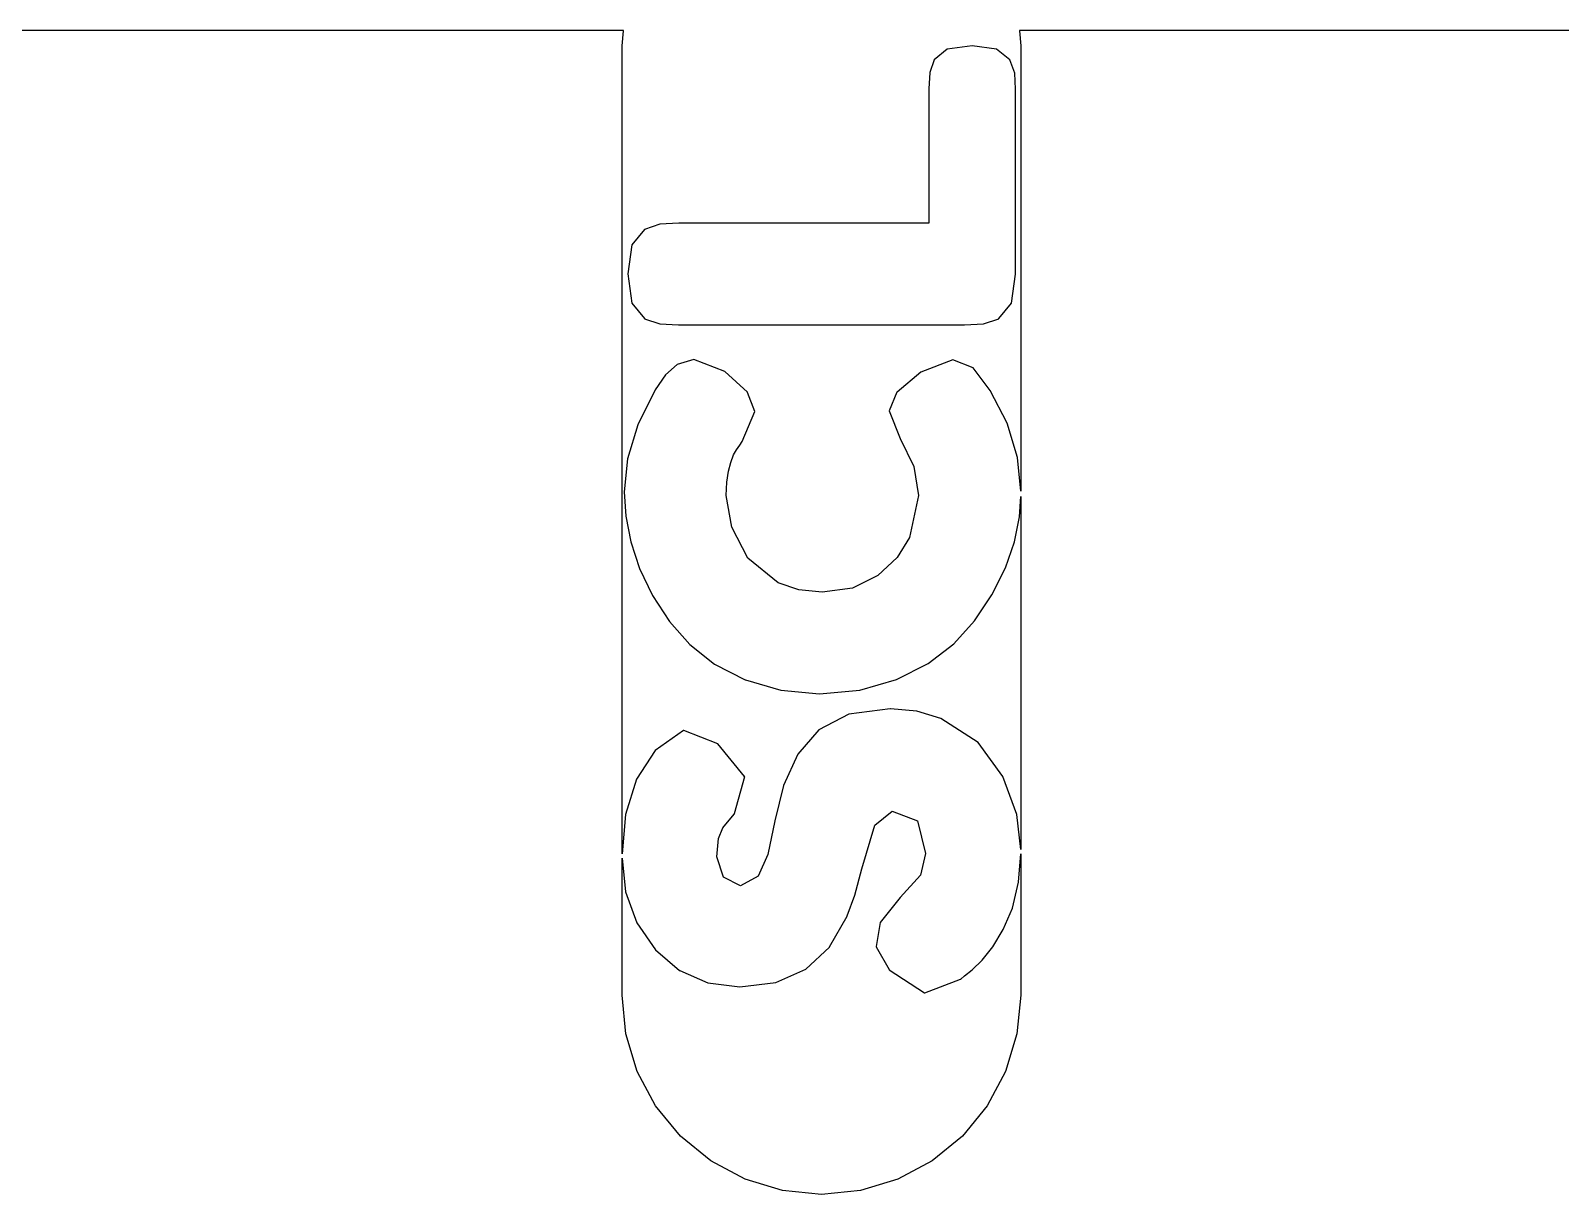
# Model space of a CAD drawing. Header units: metres. Extents: x 89 to 153, y -105 to 4.
# Drawn here: x 125.43 to 131.37, y -94.61 to -90.1 of the extents above; entities that cross this region are included whole.
import ezdxf

# ---------------------------------------------------------------- set-up
doc = ezdxf.new("R2010")
doc.units = ezdxf.units.M

msp = doc.modelspace()

# ---------------------------------------------------------------- linework, layer by layer
for points in [[(134.5247, -90.0995), (129.268, -90.0995), (129.268, -90.0995), (129.268, -90.0995), (129.268, -90.0995), (129.268, -90.0995), (129.268, -90.0995), (129.268, -90.0995), (129.268, -90.0995), (129.268, -90.0995), (129.2679, -90.0995), (129.2679, -90.0995), (129.2679, -90.0995), (129.2679, -90.0995), (129.2679, -90.0995), (129.2679, -90.0995), (129.2679, -90.0995), (129.2679, -90.0995), (129.2679, -90.0995), (129.2679, -90.0995), (129.2679, -90.0995), (129.2679, -90.0996), (129.2678, -90.0996), (129.2678, -90.0996), (129.2678, -90.0996), (129.2678, -90.0996), (129.2678, -90.0996), (129.2678, -90.0996), (129.2678, -90.0996), (129.2678, -90.0996), (129.2678, -90.0996), (129.2678, -90.0996), (129.2678, -90.0996), (129.2678, -90.0996), (129.2678, -90.0996), (129.2678, -90.0996), (129.2677, -90.0996), (129.2677, -90.0996), (129.2677, -90.0996), (129.2677, -90.0996), (129.2677, -90.0996), (129.2677, -90.0996), (129.2677, -90.0996), (129.2677, -90.0996), (129.2677, -90.0996), (129.2677, -90.0996), (129.2677, -90.0997), (129.2677, -90.0997), (129.2677, -90.0997), (129.2677, -90.0997), (129.2677, -90.0997), (129.2677, -90.0997), (129.2676, -90.0997), (129.2676, -90.0997), (129.2676, -90.0997), (129.2676, -90.0997), (129.2676, -90.0997), (129.2676, -90.0997), (129.2676, -90.0997), (129.2676, -90.0997), (129.2676, -90.0997), (129.2676, -90.0997), (129.2676, -90.0997), (129.2676, -90.0998), (129.2676, -90.0998), (129.2676, -90.0998), (129.2676, -90.0998), (129.2676, -90.0998), (129.2676, -90.0998), (129.2676, -90.0998), (129.2676, -90.0998), (129.2676, -90.0998), (129.2676, -90.0998), (129.2676, -90.0998), (129.2676, -90.0998), (129.2675, -90.0998), (129.2675, -90.0999), (129.2675, -90.0999), (129.2675, -90.0999), (129.2675, -90.0999), (129.2675, -90.0999), (129.2675, -90.0999), (129.2675, -90.0999), (129.2675, -90.0999), (129.2675, -90.0999), (129.2675, -90.0999), (129.2675, -90.0999), (129.2675, -90.0999), (129.2675, -90.1), (129.2675, -90.1), (129.2675, -90.1), (129.2675, -90.1), (129.2675, -90.1), (129.2675, -90.1), (129.2675, -90.1), (129.2675, -90.1), (129.2675, -90.1), (129.2675, -90.1), (129.2675, -90.1), (129.2675, -90.1), (129.2675, -90.1), (129.2675, -90.1), (129.2675, -90.1001), (129.2675, -90.1001), (129.2675, -90.1001), (129.2733, -90.1586), (129.2733, -91.8863), (129.2608, -91.756), (129.2607, -91.756), (129.2607, -91.756), (129.2607, -91.756), (129.2607, -91.756), (129.2607, -91.756), (129.2607, -91.756), (129.2607, -91.756), (129.2607, -91.756), (129.2607, -91.756), (129.2607, -91.756), (129.2607, -91.7559), (129.2607, -91.7559), (129.2607, -91.7559), (129.2207, -91.6229), (129.2207, -91.6229), (129.2207, -91.6229), (129.2207, -91.6229), (129.2207, -91.6229), (129.2207, -91.6229), (129.2207, -91.6228), (129.2207, -91.6228), (129.2207, -91.6228), (129.2206, -91.6228), (129.2206, -91.6228), (129.2206, -91.6228), (129.2206, -91.6228), (129.2206, -91.6228), (129.1539, -91.4955), (129.1539, -91.4955), (129.1539, -91.4955), (129.1539, -91.4955), (129.1539, -91.4955), (129.1539, -91.4955), (129.1539, -91.4954), (129.1539, -91.4954), (129.1539, -91.4954), (129.1538, -91.4954), (129.1538, -91.4954), (129.1538, -91.4954), (129.1538, -91.4954), (129.1538, -91.4954), (129.0884, -91.4074), (129.0884, -91.4074), (129.0884, -91.4074), (129.0884, -91.4074), (129.0884, -91.4074), (129.0884, -91.4074), (129.0884, -91.4074), (129.0884, -91.4074), (129.0883, -91.4074), (129.0883, -91.4074), (129.0883, -91.4074), (129.0883, -91.4074), (129.0883, -91.4074), (129.0883, -91.4074), (129.0883, -91.4073), (129.0883, -91.4073), (129.0883, -91.4073), (129.0883, -91.4073), (129.0883, -91.4073), (129.0883, -91.4073), (129.0883, -91.4073), (129.0883, -91.4073), (129.0883, -91.4073), (129.0883, -91.4073), (129.0882, -91.4073), (129.0882, -91.4073), (129.0882, -91.4073), (129.0882, -91.4073), (129.0882, -91.4073), (129.0882, -91.4073), (129.0882, -91.4073), (129.0882, -91.4073), (129.0882, -91.4073), (129.0882, -91.4073), (129.0882, -91.4073), (129.0882, -91.4073), (129.0882, -91.4073), (129.0882, -91.4073), (129.0098, -91.3772), (129.0098, -91.3772), (129.0098, -91.3772), (129.0098, -91.3772), (129.0098, -91.3772), (129.0098, -91.3772), (129.0098, -91.3772), (129.0098, -91.3772), (129.0098, -91.3772), (129.0098, -91.3772), (129.0098, -91.3772), (129.0097, -91.3772), (129.0097, -91.3772), (129.0097, -91.3772), (129.0097, -91.3772), (129.0097, -91.3772), (129.0097, -91.3772), (129.0097, -91.3772), (129.0097, -91.3772), (129.0097, -91.3772), (129.0097, -91.3772), (129.0097, -91.3772), (129.0097, -91.3772), (129.0096, -91.3772), (129.0096, -91.3772), (129.0096, -91.3772), (129.0096, -91.3772), (129.0096, -91.3772), (129.0096, -91.3772), (129.0096, -91.3772), (129.0096, -91.3772), (129.0096, -91.3772), (129.0096, -91.3772), (129.0096, -91.3772), (129.0096, -91.3772), (129.0095, -91.3772), (129.0095, -91.3772), (129.0095, -91.3772), (129.0095, -91.3772), (129.0095, -91.3772), (129.0095, -91.3772), (129.0095, -91.3772), (129.0095, -91.3772), (129.0095, -91.3772), (128.885, -91.4244), (128.885, -91.4244), (128.885, -91.4244), (128.885, -91.4244), (128.885, -91.4244), (128.885, -91.4244), (128.885, -91.4244), (128.885, -91.4244), (128.885, -91.4245), (128.8849, -91.4245), (128.8849, -91.4245), (128.8849, -91.4245), (128.8849, -91.4245), (128.8849, -91.4245), (128.8849, -91.4245), (128.8849, -91.4245), (128.8849, -91.4245), (128.8849, -91.4245), (128.8849, -91.4245), (128.8849, -91.4245), (128.7931, -91.5018), (128.7931, -91.5018), (128.7931, -91.5018), (128.7931, -91.5018), (128.7931, -91.5018), (128.7931, -91.5018), (128.7931, -91.5018), (128.7931, -91.5018), (128.7931, -91.5018), (128.7931, -91.5018), (128.7931, -91.5018), (128.7931, -91.5018), (128.7931, -91.5018), (128.7931, -91.5018), (128.7931, -91.5018), (128.7931, -91.5018), (128.7931, -91.5018), (128.793, -91.5019), (128.793, -91.5019), (128.793, -91.5019), (128.793, -91.5019), (128.793, -91.5019), (128.793, -91.5019), (128.793, -91.5019), (128.793, -91.5019), (128.793, -91.5019), (128.793, -91.5019), (128.793, -91.5019), (128.793, -91.5019), (128.793, -91.5019), (128.793, -91.5019), (128.793, -91.502), (128.7624, -91.5749), (128.7624, -91.5749), (128.7624, -91.5749), (128.7624, -91.5749), (128.7624, -91.5749), (128.7624, -91.5749), (128.7624, -91.575), (128.7624, -91.575), (128.7624, -91.575), (128.7624, -91.575), (128.7624, -91.575), (128.7624, -91.575), (128.7624, -91.575), (128.7624, -91.575), (128.7624, -91.575), (128.7624, -91.575), (128.7624, -91.575), (128.7624, -91.575), (128.7624, -91.5751), (128.7624, -91.5751), (128.7624, -91.5751), (128.7624, -91.5751), (128.7624, -91.5751), (128.7624, -91.5751), (128.7624, -91.5751), (128.7624, -91.5751), (128.7624, -91.5751), (128.7624, -91.5751), (128.7624, -91.5751), (128.7624, -91.5751), (128.7624, -91.5752), (128.7624, -91.5752), (128.7624, -91.5752), (128.7624, -91.5752), (128.7624, -91.5752), (128.7624, -91.5752), (128.7624, -91.5752), (128.7624, -91.5752), (128.7624, -91.5752), (128.7624, -91.5752), (128.7624, -91.5752), (128.7624, -91.5752), (128.7624, -91.5752), (128.7624, -91.5752), (128.7624, -91.5753), (128.7624, -91.5753), (128.7624, -91.5753), (128.7624, -91.5753), (128.7624, -91.5753), (128.7624, -91.5753), (128.8053, -91.6826), (128.8053, -91.6826), (128.8053, -91.6826), (128.8053, -91.6826), (128.8053, -91.6826), (128.8053, -91.6826), (128.8053, -91.6826), (128.8053, -91.6826), (128.8584, -91.7904), (128.8761, -91.9034), (128.8418, -92.0663), (128.7939, -92.1437), (128.7186, -92.2131), (128.6203, -92.2621), (128.5032, -92.2785), (128.4121, -92.2694), (128.3318, -92.242), (128.215, -92.1467), (128.1518, -92.0256), (128.1303, -91.9034), (128.1325, -91.852), (128.14, -91.8091), (128.1485, -91.7748), (128.1593, -91.7459), (128.171, -91.7256), (128.1828, -91.7074), (128.1925, -91.6934), (128.1925, -91.6934), (128.1925, -91.6934), (128.1925, -91.6934), (128.1925, -91.6934), (128.1925, -91.6934), (128.1925, -91.6934), (128.1925, -91.6934), (128.1925, -91.6934), (128.1925, -91.6934), (128.1925, -91.6934), (128.1925, -91.6933), (128.1925, -91.6933), (128.1925, -91.6933), (128.2419, -91.5774), (128.2419, -91.5774), (128.2419, -91.5774), (128.2419, -91.5774), (128.2419, -91.5774), (128.2419, -91.5774), (128.2419, -91.5774), (128.2419, -91.5774), (128.2419, -91.5774), (128.2419, -91.5774), (128.2419, -91.5774), (128.2419, -91.5774), (128.2419, -91.5774), (128.2419, -91.5774), (128.2419, -91.5773), (128.2419, -91.5773), (128.2419, -91.5773), (128.2419, -91.5773), (128.2419, -91.5773), (128.2419, -91.5773), (128.2419, -91.5773), (128.2419, -91.5773), (128.2419, -91.5773), (128.2419, -91.5773), (128.2419, -91.5773), (128.2419, -91.5773), (128.2419, -91.5772), (128.2419, -91.5772), (128.2419, -91.5772), (128.2419, -91.5772), (128.2419, -91.5772), (128.2419, -91.5772), (128.2419, -91.5772), (128.2419, -91.5772), (128.2419, -91.5772), (128.2419, -91.5772), (128.2419, -91.5772), (128.2419, -91.5772), (128.2419, -91.5772), (128.2419, -91.5771), (128.2419, -91.5771), (128.2419, -91.5771), (128.2419, -91.5771), (128.2419, -91.5771), (128.2419, -91.5771), (128.2419, -91.5771), (128.2419, -91.5771), (128.2419, -91.5771), (128.2419, -91.5771), (128.2419, -91.5771), (128.2129, -91.503), (128.2129, -91.503), (128.2129, -91.503), (128.2129, -91.503), (128.2129, -91.503), (128.2129, -91.503), (128.2129, -91.503), (128.2129, -91.503), (128.2129, -91.503), (128.2129, -91.503), (128.2129, -91.503), (128.2129, -91.503), (128.2129, -91.503), (128.2129, -91.503), (128.2129, -91.5029), (128.2129, -91.5029), (128.2129, -91.5029), (128.2129, -91.5029), (128.2128, -91.5029), (128.2128, -91.5029), (128.2128, -91.5029), (128.2128, -91.5029), (128.2128, -91.5029), (128.2128, -91.5029), (128.2128, -91.5029), (128.2128, -91.5029), (128.2128, -91.5029), (128.2128, -91.5029), (128.2128, -91.5029), (128.2128, -91.5029), (128.2128, -91.5029), (128.2128, -91.5029), (128.1259, -91.4224), (128.1259, -91.4224), (128.1259, -91.4224), (128.1259, -91.4224), (128.1259, -91.4224), (128.1258, -91.4224), (128.1258, -91.4224), (128.1258, -91.4224), (128.1258, -91.4223), (128.1258, -91.4223), (128.1258, -91.4223), (128.1258, -91.4223), (128.1258, -91.4223), (128.1258, -91.4223), (128.1258, -91.4223), (128.1258, -91.4223), (128.1258, -91.4223), (128.1258, -91.4223), (128.1258, -91.4223), (128.1258, -91.4223), (128.1258, -91.4223), (128.1257, -91.4223), (128.1257, -91.4223), (128.1257, -91.4223), (128.1257, -91.4223), (128.1257, -91.4223), (128.0055, -91.3751), (128.0055, -91.3751), (128.0055, -91.3751), (128.0055, -91.3751), (128.0055, -91.3751), (128.0055, -91.3751), (128.0055, -91.3751), (128.0055, -91.3751), (128.0055, -91.3751), (128.0055, -91.375), (128.0055, -91.375), (128.0055, -91.375), (128.0055, -91.375), (128.0055, -91.375), (128.0054, -91.375), (128.0054, -91.375), (128.0054, -91.375), (128.0054, -91.375), (128.0054, -91.375), (128.0054, -91.375), (128.0054, -91.375), (128.0054, -91.375), (128.0054, -91.375), (128.0054, -91.375), (128.0054, -91.375), (128.0054, -91.375), (128.0053, -91.375), (128.0053, -91.375), (128.0053, -91.375), (128.0053, -91.375), (128.0053, -91.375), (128.0053, -91.375), (128.0053, -91.375), (128.0053, -91.375), (128.0053, -91.375), (128.0053, -91.375), (128.0053, -91.375), (128.0053, -91.375), (128.0052, -91.375), (128.0052, -91.3751), (128.0052, -91.3751), (128.0052, -91.3751), (128.0052, -91.3751), (128.0052, -91.3751), (127.9408, -91.3954), (127.9408, -91.3955), (127.9408, -91.3955), (127.9408, -91.3955), (127.9408, -91.3955), (127.9408, -91.3955), (127.9408, -91.3955), (127.9408, -91.3955), (127.9408, -91.3955), (127.9408, -91.3955), (127.9408, -91.3955), (127.9408, -91.3955), (127.9407, -91.3955), (127.9407, -91.3955), (127.9407, -91.3955), (127.9407, -91.3955), (127.9407, -91.3955), (127.9407, -91.3955), (127.9407, -91.3955), (127.9407, -91.3955), (127.9407, -91.3955), (127.9407, -91.3955), (127.9407, -91.3955), (127.9407, -91.3955), (127.9407, -91.3955), (127.9407, -91.3955), (127.8956, -91.4352), (127.8956, -91.4353), (127.8956, -91.4353), (127.8956, -91.4353), (127.8956, -91.4353), (127.8956, -91.4353), (127.8956, -91.4353), (127.8956, -91.4353), (127.8955, -91.4353), (127.8955, -91.4353), (127.8955, -91.4353), (127.8955, -91.4353), (127.8955, -91.4353), (127.8955, -91.4353), (127.8547, -91.4933), (127.8547, -91.4933), (127.8547, -91.4933), (127.8547, -91.4933), (127.8547, -91.4933), (127.8547, -91.4933), (127.8547, -91.4933), (127.8547, -91.4933), (127.8547, -91.4933), (127.8547, -91.4933), (127.8547, -91.4933), (127.8547, -91.4933), (127.8547, -91.4933), (127.8547, -91.4933), (127.7879, -91.6288), (127.7879, -91.6288), (127.7879, -91.6288), (127.7879, -91.6288), (127.7879, -91.6288), (127.7879, -91.6288), (127.7879, -91.6288), (127.7879, -91.6288), (127.7879, -91.6288), (127.7879, -91.6288), (127.7879, -91.6288), (127.7879, -91.6288), (127.7879, -91.6288), (127.7879, -91.6288), (127.7479, -91.7605), (127.7478, -91.7605), (127.7478, -91.7605), (127.7478, -91.7605), (127.7478, -91.7605), (127.7478, -91.7605), (127.7478, -91.7605), (127.7478, -91.7605), (127.7478, -91.7605), (127.7478, -91.7605), (127.7478, -91.7605), (127.7478, -91.7605), (127.7478, -91.7605), (127.7478, -91.7606), (127.7345, -91.8884), (127.7345, -91.8884), (127.7345, -91.8884), (127.7345, -91.8884), (127.7345, -91.8884), (127.7345, -91.8884), (127.7345, -91.8884), (127.7345, -91.8884), (127.7345, -91.8884), (127.7345, -91.8884), (127.7345, -91.8884), (127.7345, -91.8884), (127.7345, -91.8884), (127.7345, -91.8884), (127.7409, -91.9831), (127.7409, -91.9832), (127.7409, -91.9832), (127.7409, -91.9832), (127.7409, -91.9832), (127.7409, -91.9832), (127.7409, -91.9832), (127.7409, -91.9832), (127.7602, -92.0827), (127.7602, -92.0827), (127.7602, -92.0827), (127.7602, -92.0827), (127.7602, -92.0827), (127.7603, -92.0828), (127.7603, -92.0828), (127.7603, -92.0828), (127.7943, -92.1858), (127.7943, -92.1858), (127.7943, -92.1858), (127.7943, -92.1858), (127.7943, -92.1858), (127.7943, -92.1858), (127.7943, -92.1858), (127.7943, -92.1858), (127.845, -92.291), (127.8451, -92.291), (127.8451, -92.291), (127.8451, -92.291), (127.8451, -92.291), (127.8451, -92.291), (127.8451, -92.291), (127.8451, -92.291), (127.9105, -92.3916), (127.9105, -92.3917), (127.9105, -92.3917), (127.9105, -92.3917), (127.9105, -92.3917), (127.9106, -92.3917), (127.9106, -92.3917), (127.9106, -92.3917), (127.9889, -92.481), (127.9889, -92.481), (127.9889, -92.481), (127.9889, -92.481), (127.9889, -92.481), (127.9889, -92.481), (127.9889, -92.481), (127.9889, -92.481), (127.9889, -92.4811), (127.9889, -92.4811), (127.9889, -92.4811), (127.989, -92.4811), (127.989, -92.4811), (127.989, -92.4811), (128.0853, -92.5573), (128.0853, -92.5573), (128.0853, -92.5573), (128.0853, -92.5573), (128.0853, -92.5573), (128.0853, -92.5573), (128.0853, -92.5573), (128.0853, -92.5573), (128.0853, -92.5573), (128.0853, -92.5573), (128.0853, -92.5573), (128.0853, -92.5573), (128.0853, -92.5573), (128.0853, -92.5573), (128.2047, -92.6185), (128.2047, -92.6185), (128.2047, -92.6185), (128.2047, -92.6185), (128.2047, -92.6185), (128.2047, -92.6185), (128.2048, -92.6185), (128.2048, -92.6185), (128.2048, -92.6185), (128.2048, -92.6185), (128.2048, -92.6185), (128.2048, -92.6185), (128.2048, -92.6185), (128.2048, -92.6185), (128.3421, -92.6587), (128.3421, -92.6587), (128.3421, -92.6587), (128.3422, -92.6587), (128.3422, -92.6587), (128.3422, -92.6588), (128.3422, -92.6588), (128.3422, -92.6588), (128.3422, -92.6588), (128.3422, -92.6588), (128.3422, -92.6588), (128.3422, -92.6588), (128.3422, -92.6588), (128.3422, -92.6588), (128.4924, -92.6722), (128.4925, -92.6722), (128.4925, -92.6722), (128.4925, -92.6722), (128.4925, -92.6722), (128.4925, -92.6722), (128.4925, -92.6722), (128.4925, -92.6722), (128.4925, -92.6722), (128.4925, -92.6722), (128.4925, -92.6722), (128.4925, -92.6722), (128.4925, -92.6722), (128.4925, -92.6722), (128.6486, -92.6585), (128.6487, -92.6585), (128.6487, -92.6585), (128.6487, -92.6585), (128.6487, -92.6585), (128.6487, -92.6585), (128.6487, -92.6585), (128.6487, -92.6585), (128.6487, -92.6585), (128.6487, -92.6585), (128.6487, -92.6585), (128.6487, -92.6585), (128.6487, -92.6585), (128.6487, -92.6585), (128.7909, -92.6174), (128.7909, -92.6174), (128.7909, -92.6174), (128.7909, -92.6174), (128.7909, -92.6174), (128.7909, -92.6174), (128.791, -92.6174), (128.791, -92.6174), (128.791, -92.6174), (128.791, -92.6174), (128.791, -92.6174), (128.791, -92.6174), (128.791, -92.6174), (128.791, -92.6174), (128.9141, -92.5554), (128.9141, -92.5554), (128.9141, -92.5554), (128.9141, -92.5554), (128.9141, -92.5554), (128.9142, -92.5554), (128.9142, -92.5554), (128.9142, -92.5554), (128.9142, -92.5554), (128.9142, -92.5554), (128.9142, -92.5554), (128.9142, -92.5554), (128.9142, -92.5554), (128.9142, -92.5554), (129.0132, -92.4789), (129.0132, -92.4789), (129.0132, -92.4789), (129.0132, -92.4789), (129.0132, -92.4789), (129.0132, -92.4789), (129.0132, -92.4789), (129.0132, -92.4789), (129.0132, -92.4789), (129.0132, -92.4789), (129.0132, -92.4789), (129.0132, -92.4789), (129.0132, -92.4789), (129.0132, -92.4789), (129.0937, -92.3896), (129.0937, -92.3895), (129.0937, -92.3895), (129.0937, -92.3895), (129.0937, -92.3895), (129.0938, -92.3895), (129.0938, -92.3895), (129.0938, -92.3895), (129.1614, -92.2889), (129.1614, -92.2889), (129.1614, -92.2889), (129.1614, -92.2889), (129.1614, -92.2889), (129.1614, -92.2889), (129.1614, -92.2889), (129.1614, -92.2889), (129.2137, -92.1842), (129.2137, -92.1842), (129.2137, -92.1842), (129.2137, -92.1842), (129.2137, -92.1842), (129.2137, -92.1842), (129.2137, -92.1842), (129.2137, -92.1842), (129.2483, -92.0828), (129.2483, -92.0828), (129.2483, -92.0828), (129.2483, -92.0827), (129.2483, -92.0827), (129.2483, -92.0827), (129.2483, -92.0827), (129.2483, -92.0827), (129.2677, -91.9859), (129.2677, -91.9859), (129.2677, -91.9859), (129.2677, -91.9858), (129.2677, -91.9858), (129.2677, -91.9858), (129.2677, -91.9858), (129.2677, -91.9858), (129.2733, -91.9065), (129.2733, -93.276), (129.258, -93.1405), (129.258, -93.1405), (129.258, -93.1405), (129.258, -93.1405), (129.258, -93.1405), (129.258, -93.1405), (129.258, -93.1404), (129.258, -93.1404), (129.258, -93.1404), (129.258, -93.1404), (129.258, -93.1404), (129.258, -93.1404), (129.258, -93.1404), (129.258, -93.1404), (129.2033, -92.9934), (129.2033, -92.9934), (129.2033, -92.9934), (129.2033, -92.9934), (129.2033, -92.9934), (129.2032, -92.9934), (129.2032, -92.9933), (129.2032, -92.9933), (129.2032, -92.9933), (129.2032, -92.9933), (129.2032, -92.9933), (129.2032, -92.9933), (129.2032, -92.9933), (129.2032, -92.9933), (129.2032, -92.9933), (129.2032, -92.9933), (129.2032, -92.9933), (129.2032, -92.9933), (129.2032, -92.9933), (129.2032, -92.9933), (129.1077, -92.8613), (129.1077, -92.8613), (129.1077, -92.8613), (129.1077, -92.8613), (129.1077, -92.8613), (129.1077, -92.8613), (129.1077, -92.8613), (129.1077, -92.8613), (129.1077, -92.8612), (129.1077, -92.8612), (129.1077, -92.8612), (129.1076, -92.8612), (129.1076, -92.8612), (129.1076, -92.8612), (129.1076, -92.8612), (129.1076, -92.8612), (129.1076, -92.8612), (129.1076, -92.8612), (129.1076, -92.8612), (129.1076, -92.8612), (129.1076, -92.8612), (129.1076, -92.8612), (129.1076, -92.8612), (129.1076, -92.8612), (129.1076, -92.8612), (129.1076, -92.8612), (128.9627, -92.7678), (128.9627, -92.7678), (128.9627, -92.7678), (128.9627, -92.7678), (128.9627, -92.7678), (128.9627, -92.7678), (128.9627, -92.7678), (128.9627, -92.7678), (128.9627, -92.7678), (128.9627, -92.7678), (128.9627, -92.7678), (128.9626, -92.7678), (128.9626, -92.7678), (128.9626, -92.7678), (128.9626, -92.7678), (128.9626, -92.7678), (128.9626, -92.7678), (128.9626, -92.7678), (128.9626, -92.7678), (128.9626, -92.7678), (128.8698, -92.7404), (128.8698, -92.7404), (128.8698, -92.7404), (128.8698, -92.7404), (128.8698, -92.7404), (128.8697, -92.7404), (128.8697, -92.7404), (128.8697, -92.7404), (128.8697, -92.7404), (128.8697, -92.7404), (128.8697, -92.7404), (128.8697, -92.7404), (128.8697, -92.7404), (128.8697, -92.7404), (128.7672, -92.7313), (128.7672, -92.7313), (128.7672, -92.7313), (128.7672, -92.7313), (128.7672, -92.7313), (128.7672, -92.7313), (128.7672, -92.7313), (128.7672, -92.7313), (128.7671, -92.7313), (128.7671, -92.7313), (128.7671, -92.7313), (128.7671, -92.7313), (128.7671, -92.7313), (128.7671, -92.7313), (128.6067, -92.7514), (128.6067, -92.7514), (128.6067, -92.7514), (128.6067, -92.7514), (128.6067, -92.7514), (128.6067, -92.7514), (128.6067, -92.7514), (128.6067, -92.7514), (128.6066, -92.7514), (128.6066, -92.7514), (128.6066, -92.7514), (128.6066, -92.7514), (128.6066, -92.7514), (128.6066, -92.7514), (128.6066, -92.7514), (128.6066, -92.7514), (128.6066, -92.7514), (128.6066, -92.7514), (128.6066, -92.7514), (128.6066, -92.7514), (128.6066, -92.7514), (128.6065, -92.7514), (128.6065, -92.7514), (128.6065, -92.7514), (128.6065, -92.7514), (128.6065, -92.7514), (128.4901, -92.8118), (128.4901, -92.8118), (128.4901, -92.8118), (128.4901, -92.8118), (128.4901, -92.8118), (128.4901, -92.8118), (128.4901, -92.8118), (128.4901, -92.8118), (128.4901, -92.8118), (128.4901, -92.8118), (128.4901, -92.8118), (128.49, -92.8118), (128.49, -92.8118), (128.49, -92.8118), (128.49, -92.8118), (128.49, -92.8119), (128.49, -92.8119), (128.49, -92.8119), (128.49, -92.8119), (128.49, -92.8119), (128.49, -92.8119), (128.49, -92.8119), (128.49, -92.8119), (128.49, -92.8119), (128.49, -92.8119), (128.49, -92.8119), (128.4084, -92.9061), (128.4084, -92.9061), (128.4084, -92.9061), (128.4084, -92.9061), (128.4084, -92.9061), (128.4084, -92.9061), (128.4084, -92.9061), (128.4084, -92.9061), (128.4084, -92.9061), (128.4084, -92.9061), (128.4084, -92.9061), (128.4084, -92.9061), (128.4084, -92.9061), (128.4084, -92.9061), (128.4084, -92.9061), (128.4084, -92.9062), (128.4084, -92.9062), (128.4083, -92.9062), (128.4083, -92.9062), (128.4083, -92.9062), (128.3525, -93.0277), (128.3525, -93.0277), (128.3525, -93.0277), (128.3525, -93.0277), (128.3525, -93.0277), (128.3525, -93.0277), (128.3525, -93.0277), (128.3525, -93.0277), (128.3525, -93.0277), (128.3525, -93.0278), (128.3525, -93.0278), (128.3525, -93.0278), (128.3525, -93.0278), (128.3525, -93.0278), (128.3193, -93.1651), (128.3193, -93.1651), (128.3193, -93.1651), (128.3193, -93.1651), (128.3193, -93.1651), (128.3193, -93.1651), (128.3193, -93.1651), (128.2924, -93.296), (128.255, -93.3805), (128.1856, -93.4179), (128.1206, -93.3838), (128.0939, -93.3047), (128.1013, -93.234), (128.1174, -93.1923), (128.142, -93.1623), (128.1624, -93.1377), (128.1624, -93.1376), (128.1624, -93.1376), (128.1624, -93.1376), (128.1624, -93.1376), (128.1624, -93.1376), (128.1624, -93.1376), (128.1624, -93.1376), (128.1624, -93.1376), (128.1624, -93.1376), (128.1624, -93.1376), (128.1625, -93.1376), (128.1625, -93.1376), (128.1625, -93.1376), (128.1625, -93.1376), (128.1625, -93.1375), (128.1625, -93.1375), (128.1625, -93.1375), (128.1625, -93.1375), (128.1625, -93.1375), (128.1625, -93.1375), (128.1625, -93.1375), (128.1625, -93.1375), (128.1625, -93.1375), (128.1625, -93.1375), (128.1625, -93.1375), (128.2022, -92.9937), (128.2022, -92.9937), (128.2022, -92.9937), (128.2022, -92.9937), (128.2022, -92.9937), (128.2022, -92.9937), (128.2022, -92.9936), (128.2022, -92.9936), (128.2022, -92.9936), (128.2022, -92.9936), (128.2022, -92.9936), (128.2022, -92.9936), (128.2022, -92.9936), (128.2022, -92.9936), (128.2022, -92.9936), (128.2022, -92.9936), (128.2022, -92.9936), (128.2022, -92.9936), (128.2022, -92.9936), (128.2022, -92.9936), (128.2022, -92.9935), (128.2022, -92.9935), (128.2022, -92.9935), (128.2022, -92.9935), (128.2022, -92.9935), (128.2022, -92.9935), (128.2022, -92.9935), (128.2022, -92.9935), (128.2022, -92.9935), (128.2022, -92.9935), (128.2022, -92.9935), (128.2022, -92.9935), (128.2022, -92.9934), (128.2022, -92.9934), (128.2022, -92.9934), (128.2022, -92.9934), (128.2022, -92.9934), (128.2022, -92.9934), (128.2022, -92.9934), (128.2022, -92.9934), (128.2022, -92.9934), (128.2022, -92.9934), (128.2022, -92.9934), (128.2022, -92.9934), (128.2022, -92.9934), (128.2022, -92.9933), (128.2022, -92.9933), (128.2022, -92.9933), (128.2022, -92.9933), (128.2022, -92.9933), (128.2022, -92.9933), (128.2021, -92.9933), (128.2021, -92.9933), (128.2021, -92.9933), (128.2021, -92.9933), (128.2021, -92.9933), (128.2021, -92.9933), (128.2021, -92.9933), (128.2021, -92.9933), (128.2021, -92.9933), (128.2021, -92.9933), (128.2021, -92.9932), (128.098, -92.8666), (128.098, -92.8666), (128.098, -92.8666), (128.098, -92.8666), (128.098, -92.8666), (128.098, -92.8666), (128.098, -92.8666), (128.098, -92.8666), (128.098, -92.8666), (128.098, -92.8666), (128.098, -92.8666), (128.098, -92.8666), (128.098, -92.8666), (128.098, -92.8666), (128.0979, -92.8666), (128.0979, -92.8665), (128.0979, -92.8665), (128.0979, -92.8665), (128.0979, -92.8665), (128.0979, -92.8665), (128.0979, -92.8665), (128.0979, -92.8665), (128.0979, -92.8665), (128.0979, -92.8665), (128.0979, -92.8665), (128.0979, -92.8665), (128.0979, -92.8665), (128.0978, -92.8665), (128.0978, -92.8665), (128.0978, -92.8665), (128.0978, -92.8665), (128.0978, -92.8665), (127.9658, -92.815), (127.9658, -92.815), (127.9658, -92.815), (127.9658, -92.815), (127.9658, -92.815), (127.9658, -92.815), (127.9658, -92.815), (127.9658, -92.815), (127.9658, -92.815), (127.9658, -92.815), (127.9658, -92.815), (127.9658, -92.815), (127.9658, -92.815), (127.9658, -92.815), (127.9657, -92.815), (127.9657, -92.815), (127.9657, -92.815), (127.9657, -92.815), (127.9657, -92.815), (127.9657, -92.815), (127.9657, -92.815), (127.9657, -92.815), (127.9657, -92.815), (127.9657, -92.815), (127.9657, -92.815), (127.9657, -92.815), (127.9656, -92.815), (127.9656, -92.815), (127.9656, -92.815), (127.9656, -92.815), (127.9656, -92.815), (127.9656, -92.815), (127.9656, -92.815), (127.9656, -92.815), (127.9656, -92.815), (127.9656, -92.815), (127.9656, -92.815), (127.9656, -92.815), (127.9655, -92.815), (127.9655, -92.815), (127.9655, -92.815), (127.9655, -92.815), (127.9655, -92.815), (127.9655, -92.815), (127.9655, -92.815), (127.9655, -92.815), (127.9655, -92.815), (127.9655, -92.815), (127.9655, -92.815), (127.9655, -92.815), (127.9655, -92.815), (127.9654, -92.815), (127.9654, -92.815), (127.9654, -92.815), (127.9654, -92.815), (127.9654, -92.815), (127.9654, -92.815), (127.9654, -92.815), (127.9654, -92.815), (127.9654, -92.815), (127.9654, -92.815), (127.9654, -92.815), (127.8549, -92.8923), (127.8549, -92.8923), (127.8549, -92.8923), (127.8548, -92.8923), (127.8548, -92.8923), (127.8548, -92.8923), (127.8548, -92.8923), (127.8548, -92.8923), (127.8548, -92.8923), (127.8548, -92.8923), (127.8548, -92.8923), (127.8548, -92.8923), (127.8548, -92.8924), (127.8548, -92.8924), (127.8548, -92.8924), (127.8548, -92.8924), (127.8548, -92.8924), (127.8548, -92.8924), (127.8548, -92.8924), (127.8548, -92.8924), (127.8548, -92.8924), (127.8547, -92.8924), (127.8547, -92.8924), (127.8547, -92.8924), (127.8547, -92.8924), (127.8547, -92.8924), (127.7832, -93.0038), (127.7832, -93.0038), (127.7832, -93.0038), (127.7832, -93.0038), (127.7832, -93.0038), (127.7832, -93.0038), (127.7832, -93.0038), (127.7832, -93.0038), (127.7832, -93.0038), (127.7832, -93.0038), (127.7832, -93.0038), (127.7832, -93.0039), (127.7832, -93.0039), (127.7832, -93.0039), (127.7832, -93.0039), (127.7831, -93.0039), (127.7831, -93.0039), (127.7831, -93.0039), (127.7831, -93.0039), (127.7831, -93.0039), (127.7402, -93.1405), (127.7402, -93.1405), (127.7402, -93.1405), (127.7402, -93.1406), (127.7402, -93.1406), (127.7402, -93.1406), (127.7402, -93.1406), (127.7402, -93.1406), (127.7402, -93.1406), (127.7402, -93.1406), (127.7402, -93.1406), (127.7402, -93.1406), (127.7402, -93.1406), (127.7402, -93.1406), (127.7267, -93.2933), (127.7267, -90.1586), (127.7325, -90.1001), (127.7325, -90.1001), (127.7325, -90.1001), (127.7325, -90.1), (127.7325, -90.1), (127.7325, -90.1), (127.7325, -90.1), (127.7325, -90.1), (127.7325, -90.1), (127.7325, -90.1), (127.7325, -90.1), (127.7325, -90.1), (127.7325, -90.1), (127.7325, -90.1), (127.7325, -90.1), (127.7325, -90.1), (127.7325, -90.1), (127.7325, -90.0999), (127.7325, -90.0999), (127.7325, -90.0999), (127.7325, -90.0999), (127.7325, -90.0999), (127.7325, -90.0999), (127.7325, -90.0999), (127.7325, -90.0999), (127.7325, -90.0999), (127.7325, -90.0999), (127.7325, -90.0999), (127.7325, -90.0999), (127.7325, -90.0998), (127.7324, -90.0998), (127.7324, -90.0998), (127.7324, -90.0998), (127.7324, -90.0998), (127.7324, -90.0998), (127.7324, -90.0998), (127.7324, -90.0998), (127.7324, -90.0998), (127.7324, -90.0998), (127.7324, -90.0998), (127.7324, -90.0998), (127.7324, -90.0998), (127.7324, -90.0997), (127.7324, -90.0997), (127.7324, -90.0997), (127.7324, -90.0997), (127.7324, -90.0997), (127.7324, -90.0997), (127.7324, -90.0997), (127.7324, -90.0997), (127.7324, -90.0997), (127.7324, -90.0997), (127.7324, -90.0997), (127.7323, -90.0997), (127.7323, -90.0997), (127.7323, -90.0997), (127.7323, -90.0997), (127.7323, -90.0997), (127.7323, -90.0997), (127.7323, -90.0996), (127.7323, -90.0996), (127.7323, -90.0996), (127.7323, -90.0996), (127.7323, -90.0996), (127.7323, -90.0996), (127.7323, -90.0996), (127.7323, -90.0996), (127.7323, -90.0996), (127.7323, -90.0996), (127.7322, -90.0996), (127.7322, -90.0996), (127.7322, -90.0996), (127.7322, -90.0996), (127.7322, -90.0996), (127.7322, -90.0996), (127.7322, -90.0996), (127.7322, -90.0996), (127.7322, -90.0996), (127.7322, -90.0996), (127.7322, -90.0996), (127.7322, -90.0996), (127.7322, -90.0996), (127.7322, -90.0996), (127.7321, -90.0996), (127.7321, -90.0995), (127.7321, -90.0995), (127.7321, -90.0995), (127.7321, -90.0995), (127.7321, -90.0995), (127.7321, -90.0995), (127.7321, -90.0995), (127.7321, -90.0995), (127.7321, -90.0995), (127.7321, -90.0995), (127.7321, -90.0995), (127.732, -90.0995), (127.732, -90.0995), (127.732, -90.0995), (127.732, -90.0995), (127.732, -90.0995), (127.732, -90.0995), (127.732, -90.0995), (127.732, -90.0995), (127.732, -90.0995), (124.2802, -90.0995)], [(127.7495, -91.0429), (127.7495, -91.0429), (127.7495, -91.0429), (127.7495, -91.0429), (127.7495, -91.0429), (127.7495, -91.0429), (127.7495, -91.0429), (127.7495, -91.0429), (127.7495, -91.0429), (127.7495, -91.0429), (127.7495, -91.0429), (127.7495, -91.0429), (127.7495, -91.0429), (127.7495, -91.043), (127.7495, -91.043), (127.7495, -91.043), (127.7495, -91.043), (127.7495, -91.043), (127.7495, -91.043), (127.7645, -91.1567), (127.7645, -91.1567), (127.7645, -91.1567), (127.7645, -91.1567), (127.7645, -91.1567), (127.7645, -91.1568), (127.7645, -91.1568), (127.7645, -91.1568), (127.7645, -91.1568), (127.7645, -91.1568), (127.7645, -91.1568), (127.7645, -91.1568), (127.7645, -91.1568), (127.7645, -91.1568), (127.7645, -91.1568), (127.7646, -91.1568), (127.7646, -91.1568), (127.7646, -91.1568), (127.7646, -91.1569), (127.7646, -91.1569), (127.7646, -91.1569), (127.7646, -91.1569), (127.7646, -91.1569), (127.7646, -91.1569), (127.7646, -91.1569), (127.7646, -91.1569), (127.7646, -91.1569), (127.7646, -91.1569), (127.7646, -91.1569), (127.7646, -91.1569), (127.7646, -91.1569), (127.7646, -91.1569), (127.7646, -91.1569), (127.7646, -91.157), (127.7646, -91.157), (127.7646, -91.157), (127.7646, -91.157), (127.7646, -91.157), (127.814, -91.2171), (127.814, -91.2171), (127.814, -91.2171), (127.814, -91.2171), (127.814, -91.2171), (127.814, -91.2171), (127.814, -91.2171), (127.814, -91.2171), (127.814, -91.2171), (127.814, -91.2171), (127.814, -91.2171), (127.814, -91.2171), (127.8141, -91.2171), (127.8141, -91.2171), (127.8141, -91.2171), (127.8141, -91.2171), (127.8141, -91.2171), (127.8141, -91.2171), (127.8141, -91.2171), (127.8141, -91.2171), (127.8141, -91.2172), (127.8141, -91.2172), (127.8141, -91.2172), (127.8141, -91.2172), (127.8141, -91.2172), (127.8141, -91.2172), (127.8141, -91.2172), (127.8142, -91.2172), (127.8142, -91.2172), (127.8142, -91.2172), (127.8142, -91.2172), (127.8142, -91.2172), (127.8142, -91.2172), (127.8142, -91.2172), (127.8142, -91.2172), (127.8142, -91.2172), (127.8142, -91.2172), (127.8142, -91.2172), (127.8732, -91.2376), (127.8732, -91.2376), (127.8732, -91.2376), (127.8733, -91.2376), (127.8733, -91.2376), (127.8733, -91.2376), (127.8733, -91.2376), (127.8733, -91.2376), (127.8733, -91.2376), (127.8733, -91.2376), (127.8733, -91.2376), (127.8733, -91.2376), (127.8733, -91.2376), (127.8733, -91.2376), (127.8733, -91.2376), (127.8733, -91.2376), (127.8733, -91.2376), (127.8734, -91.2376), (127.8734, -91.2376), (127.8734, -91.2376), (127.9453, -91.2408), (127.9453, -91.2408), (127.9453, -91.2408), (127.9453, -91.2408), (127.9453, -91.2408), (127.9453, -91.2408), (127.9453, -91.2408), (129.0547, -91.2408), (129.0547, -91.2408), (129.0547, -91.2408), (129.0547, -91.2408), (129.0547, -91.2408), (129.0547, -91.2408), (129.0547, -91.2408), (129.1288, -91.2376), (129.1288, -91.2376), (129.1288, -91.2376), (129.1288, -91.2376), (129.1288, -91.2376), (129.1288, -91.2376), (129.1288, -91.2376), (129.1288, -91.2376), (129.1288, -91.2376), (129.1288, -91.2376), (129.1288, -91.2376), (129.1289, -91.2376), (129.1289, -91.2376), (129.1289, -91.2376), (129.1289, -91.2376), (129.1289, -91.2376), (129.1289, -91.2376), (129.1289, -91.2376), (129.1289, -91.2376), (129.1289, -91.2376), (129.1879, -91.2172), (129.1879, -91.2172), (129.1879, -91.2172), (129.188, -91.2172), (129.188, -91.2172), (129.188, -91.2172), (129.188, -91.2172), (129.188, -91.2172), (129.188, -91.2172), (129.188, -91.2172), (129.188, -91.2172), (129.188, -91.2172), (129.188, -91.2172), (129.188, -91.2172), (129.188, -91.2172), (129.188, -91.2172), (129.188, -91.2172), (129.188, -91.2172), (129.1881, -91.2171), (129.1881, -91.2171), (129.1881, -91.2171), (129.1881, -91.2171), (129.1881, -91.2171), (129.1881, -91.2171), (129.1881, -91.2171), (129.1881, -91.2171), (129.1881, -91.2171), (129.1881, -91.2171), (129.1881, -91.2171), (129.1881, -91.2171), (129.1881, -91.2171), (129.1881, -91.2171), (129.1881, -91.2171), (129.1881, -91.2171), (129.1881, -91.2171), (129.1881, -91.2171), (129.1881, -91.2171), (129.1882, -91.2171), (129.2375, -91.157), (129.2375, -91.157), (129.2375, -91.157), (129.2375, -91.157), (129.2375, -91.157), (129.2375, -91.1569), (129.2375, -91.1569), (129.2375, -91.1569), (129.2375, -91.1569), (129.2376, -91.1569), (129.2376, -91.1569), (129.2376, -91.1569), (129.2376, -91.1569), (129.2376, -91.1569), (129.2376, -91.1569), (129.2376, -91.1569), (129.2376, -91.1569), (129.2376, -91.1569), (129.2376, -91.1569), (129.2376, -91.1569), (129.2376, -91.1568), (129.2376, -91.1568), (129.2376, -91.1568), (129.2376, -91.1568), (129.2376, -91.1568), (129.2376, -91.1568), (129.2376, -91.1568), (129.2376, -91.1568), (129.2376, -91.1568), (129.2376, -91.1568), (129.2376, -91.1568), (129.2376, -91.1568), (129.2376, -91.1568), (129.2376, -91.1567), (129.2376, -91.1567), (129.2376, -91.1567), (129.2376, -91.1567), (129.2376, -91.1567), (129.2526, -91.0451), (129.2526, -91.0451), (129.2526, -91.0451), (129.2526, -91.0451), (129.2526, -91.0451), (129.2526, -91.0451), (129.2526, -91.0451), (129.2526, -91.0451), (129.2526, -90.3262), (129.2526, -90.3262), (129.2526, -90.3262), (129.2526, -90.3262), (129.2526, -90.3262), (129.2526, -90.3262), (129.2526, -90.3262), (129.2526, -90.3262), (129.2494, -90.265), (129.2494, -90.265), (129.2494, -90.265), (129.2494, -90.265), (129.2494, -90.265), (129.2494, -90.265), (129.2494, -90.2649), (129.2494, -90.2649), (129.2494, -90.2649), (129.2494, -90.2649), (129.2494, -90.2649), (129.2494, -90.2649), (129.2494, -90.2649), (129.2494, -90.2649), (129.2494, -90.2649), (129.2494, -90.2649), (129.2494, -90.2649), (129.2494, -90.2649), (129.2494, -90.2649), (129.2494, -90.2649), (129.2312, -90.2134), (129.2312, -90.2133), (129.2312, -90.2133), (129.2312, -90.2133), (129.2312, -90.2133), (129.2311, -90.2133), (129.2311, -90.2133), (129.2311, -90.2133), (129.2311, -90.2133), (129.2311, -90.2133), (129.2311, -90.2133), (129.2311, -90.2133), (129.2311, -90.2133), (129.2311, -90.2133), (129.2311, -90.2133), (129.2311, -90.2132), (129.2311, -90.2132), (129.2311, -90.2132), (129.2311, -90.2132), (129.2311, -90.2132), (129.2311, -90.2132), (129.2311, -90.2132), (129.2311, -90.2132), (129.2311, -90.2132), (129.2311, -90.2132), (129.2311, -90.2132), (129.2311, -90.2132), (129.2311, -90.2132), (129.2311, -90.2132), (129.231, -90.2132), (129.231, -90.2132), (129.231, -90.2132), (129.231, -90.2132), (129.231, -90.2131), (129.231, -90.2131), (129.231, -90.2131), (129.231, -90.2131), (129.231, -90.2131), (129.1795, -90.1713), (129.1795, -90.1713), (129.1795, -90.1713), (129.1795, -90.1713), (129.1795, -90.1713), (129.1795, -90.1713), (129.1795, -90.1713), (129.1795, -90.1713), (129.1795, -90.1713), (129.1794, -90.1712), (129.1794, -90.1712), (129.1794, -90.1712), (129.1794, -90.1712), (129.1794, -90.1712), (129.1794, -90.1712), (129.1794, -90.1712), (129.1794, -90.1712), (129.1794, -90.1712), (129.1794, -90.1712), (129.1794, -90.1712), (129.1794, -90.1712), (129.1794, -90.1712), (129.1794, -90.1712), (129.1794, -90.1712), (129.1793, -90.1712), (129.1793, -90.1712), (129.1793, -90.1712), (129.1793, -90.1712), (129.1793, -90.1712), (129.1793, -90.1712), (129.1793, -90.1712), (129.1793, -90.1712), (129.1793, -90.1712), (129.1793, -90.1712), (129.1793, -90.1712), (129.1793, -90.1712), (129.1793, -90.1712), (129.1793, -90.1712), (129.0848, -90.1583), (129.0848, -90.1583), (129.0848, -90.1583), (129.0848, -90.1583), (129.0848, -90.1583), (129.0848, -90.1583), (129.0848, -90.1583), (129.0848, -90.1583), (129.0848, -90.1583), (129.0848, -90.1583), (129.0848, -90.1583), (129.0848, -90.1583), (129.0847, -90.1583), (129.0847, -90.1583), (129.0847, -90.1583), (129.0847, -90.1583), (129.0847, -90.1583), (129.0847, -90.1583), (129.0847, -90.1583), (129.0847, -90.1583), (128.9881, -90.1712), (128.9881, -90.1712), (128.9881, -90.1712), (128.9881, -90.1712), (128.9881, -90.1712), (128.9881, -90.1712), (128.9881, -90.1712), (128.9881, -90.1712), (128.9881, -90.1712), (128.9881, -90.1712), (128.9881, -90.1712), (128.9881, -90.1712), (128.988, -90.1712), (128.988, -90.1712), (128.988, -90.1712), (128.988, -90.1712), (128.988, -90.1712), (128.988, -90.1712), (128.988, -90.1712), (128.988, -90.1712), (128.988, -90.1712), (128.988, -90.1712), (128.988, -90.1712), (128.988, -90.1712), (128.988, -90.1712), (128.988, -90.1712), (128.9879, -90.1712), (128.9879, -90.1712), (128.9879, -90.1712), (128.9879, -90.1713), (128.9879, -90.1713), (128.9879, -90.1713), (128.9879, -90.1713), (128.9879, -90.1713), (128.9879, -90.1713), (128.9879, -90.1713), (128.9879, -90.1713), (128.9879, -90.1713), (128.9374, -90.2131), (128.9374, -90.2131), (128.9374, -90.2131), (128.9374, -90.2131), (128.9374, -90.2131), (128.9374, -90.2132), (128.9374, -90.2132), (128.9374, -90.2132), (128.9374, -90.2132), (128.9374, -90.2132), (128.9374, -90.2132), (128.9374, -90.2132), (128.9374, -90.2132), (128.9374, -90.2132), (128.9374, -90.2132), (128.9374, -90.2132), (128.9374, -90.2132), (128.9374, -90.2132), (128.9374, -90.2132), (128.9374, -90.2132), (128.9374, -90.2132), (128.9373, -90.2133), (128.9373, -90.2133), (128.9373, -90.2133), (128.9373, -90.2133), (128.9373, -90.2133), (128.9373, -90.2133), (128.9373, -90.2133), (128.9373, -90.2133), (128.9373, -90.2133), (128.9373, -90.2133), (128.9373, -90.2133), (128.9373, -90.2133), (128.9373, -90.2133), (128.9373, -90.2133), (128.9373, -90.2133), (128.9373, -90.2133), (128.9373, -90.2134), (128.9201, -90.2627), (128.9201, -90.2627), (128.9201, -90.2627), (128.9201, -90.2627), (128.9201, -90.2627), (128.9201, -90.2627), (128.9201, -90.2628), (128.9201, -90.2628), (128.9201, -90.2628), (128.9201, -90.2628), (128.9201, -90.2628), (128.9201, -90.2628), (128.9201, -90.2628), (128.9201, -90.2628), (128.9201, -90.2628), (128.9201, -90.2628), (128.9201, -90.2628), (128.9201, -90.2628), (128.9201, -90.2628), (128.9201, -90.2628), (128.9169, -90.324), (128.9169, -90.324), (128.9169, -90.324), (128.9169, -90.324), (128.9169, -90.324), (128.9169, -90.324), (128.9169, -90.324), (128.9169, -90.324), (128.9169, -90.8471), (127.9474, -90.8471), (127.9474, -90.8471), (127.9474, -90.8471), (127.9474, -90.8471), (127.9474, -90.8471), (127.9474, -90.8471), (127.9474, -90.8471), (127.8734, -90.8504), (127.8734, -90.8504), (127.8734, -90.8504), (127.8733, -90.8504), (127.8733, -90.8504), (127.8733, -90.8504), (127.8733, -90.8504), (127.8733, -90.8504), (127.8733, -90.8504), (127.8733, -90.8504), (127.8733, -90.8504), (127.8733, -90.8504), (127.8733, -90.8504), (127.8733, -90.8504), (127.8733, -90.8504), (127.8733, -90.8504), (127.8733, -90.8504), (127.8732, -90.8504), (127.8732, -90.8504), (127.8732, -90.8504), (127.8142, -90.8708), (127.8142, -90.8708), (127.8142, -90.8708), (127.8142, -90.8708), (127.8142, -90.8708), (127.8142, -90.8708), (127.8142, -90.8708), (127.8142, -90.8708), (127.8142, -90.8708), (127.8142, -90.8708), (127.8142, -90.8708), (127.8141, -90.8708), (127.8141, -90.8708), (127.8141, -90.8708), (127.8141, -90.8708), (127.8141, -90.8708), (127.8141, -90.8708), (127.8141, -90.8708), (127.8141, -90.8708), (127.8141, -90.8708), (127.8141, -90.8708), (127.8141, -90.8708), (127.8141, -90.8708), (127.8141, -90.8709), (127.8141, -90.8709), (127.8141, -90.8709), (127.814, -90.8709), (127.814, -90.8709), (127.814, -90.8709), (127.814, -90.8709), (127.814, -90.8709), (127.814, -90.8709), (127.814, -90.8709), (127.814, -90.8709), (127.814, -90.8709), (127.814, -90.8709), (127.814, -90.8709), (127.814, -90.8709), (127.7646, -90.931), (127.7646, -90.931), (127.7646, -90.931), (127.7646, -90.931), (127.7646, -90.931), (127.7646, -90.931), (127.7646, -90.931), (127.7646, -90.931), (127.7646, -90.9311), (127.7646, -90.9311), (127.7646, -90.9311), (127.7646, -90.9311), (127.7646, -90.9311), (127.7646, -90.9311), (127.7646, -90.9311), (127.7646, -90.9311), (127.7646, -90.9311), (127.7646, -90.9311), (127.7646, -90.9311), (127.7646, -90.9311), (127.7646, -90.9311), (127.7646, -90.9312), (127.7646, -90.9312), (127.7645, -90.9312), (127.7645, -90.9312), (127.7645, -90.9312), (127.7645, -90.9312), (127.7645, -90.9312), (127.7645, -90.9312), (127.7645, -90.9312), (127.7645, -90.9312), (127.7645, -90.9312), (127.7645, -90.9312), (127.7645, -90.9312), (127.7645, -90.9312), (127.7645, -90.9313), (127.7645, -90.9313), (127.7645, -90.9313), (127.7495, -91.0429), (127.7495, -91.0429)], [(129.2733, -93.2935), (129.2733, -93.8414), (129.2584, -93.9922), (129.2144, -94.1373), (129.143, -94.271), (129.0468, -94.3882), (128.9296, -94.4843), (128.7959, -94.5558), (128.6509, -94.5998), (128.5, -94.6147), (128.3491, -94.5998), (128.2041, -94.5558), (128.0704, -94.4843), (127.9532, -94.3882), (127.857, -94.271), (127.7856, -94.1373), (127.7416, -93.9922), (127.7267, -93.8414), (127.7267, -93.3104), (127.7403, -93.4402), (127.7403, -93.4402), (127.7403, -93.4402), (127.7403, -93.4402), (127.7403, -93.4402), (127.7403, -93.4402), (127.7403, -93.4403), (127.7403, -93.4403), (127.7403, -93.4403), (127.7403, -93.4403), (127.7403, -93.4403), (127.7403, -93.4403), (127.7403, -93.4403), (127.7403, -93.4403), (127.7836, -93.5612), (127.7836, -93.5612), (127.7836, -93.5612), (127.7836, -93.5612), (127.7836, -93.5612), (127.7836, -93.5612), (127.7836, -93.5612), (127.7836, -93.5612), (127.7836, -93.5613), (127.7837, -93.5613), (127.7837, -93.5613), (127.7837, -93.5613), (127.7837, -93.5613), (127.7837, -93.5613), (127.7837, -93.5613), (127.7837, -93.5613), (127.7837, -93.5613), (127.7837, -93.5613), (127.7837, -93.5613), (127.7837, -93.5613), (127.8558, -93.6655), (127.8558, -93.6655), (127.8558, -93.6655), (127.8558, -93.6655), (127.8558, -93.6655), (127.8558, -93.6655), (127.8558, -93.6656), (127.8558, -93.6656), (127.8558, -93.6656), (127.8559, -93.6656), (127.8559, -93.6656), (127.8559, -93.6656), (127.8559, -93.6656), (127.8559, -93.6656), (127.8559, -93.6656), (127.8559, -93.6656), (127.8559, -93.6656), (127.8559, -93.6656), (127.8559, -93.6656), (127.8559, -93.6656), (127.95, -93.7455), (127.95, -93.7455), (127.95, -93.7455), (127.95, -93.7455), (127.95, -93.7455), (127.95, -93.7455), (127.95, -93.7455), (127.95, -93.7455), (127.95, -93.7455), (127.95, -93.7455), (127.95, -93.7455), (127.95, -93.7455), (127.95, -93.7455), (127.95, -93.7455), (127.9501, -93.7456), (127.9501, -93.7456), (127.9501, -93.7456), (127.9501, -93.7456), (127.9501, -93.7456), (127.9501, -93.7456), (128.0592, -93.7935), (128.0592, -93.7935), (128.0592, -93.7935), (128.0592, -93.7935), (128.0592, -93.7935), (128.0592, -93.7935), (128.0592, -93.7935), (128.0592, -93.7935), (128.0592, -93.7935), (128.0592, -93.7935), (128.0592, -93.7935), (128.0592, -93.7935), (128.0593, -93.7935), (128.0593, -93.7935), (128.0593, -93.7935), (128.0593, -93.7935), (128.0593, -93.7935), (128.0593, -93.7935), (128.0593, -93.7935), (128.0593, -93.7935), (128.1834, -93.8095), (128.1834, -93.8095), (128.1834, -93.8095), (128.1834, -93.8095), (128.1834, -93.8095), (128.1834, -93.8095), (128.1835, -93.8095), (128.1835, -93.8095), (128.1835, -93.8095), (128.1835, -93.8095), (128.1835, -93.8095), (128.1835, -93.8095), (128.1835, -93.8095), (128.1835, -93.8095), (128.1835, -93.8095), (128.1835, -93.8095), (128.1835, -93.8095), (128.1835, -93.8095), (128.1835, -93.8095), (128.1835, -93.8095), (128.323, -93.7923), (128.323, -93.7923), (128.323, -93.7923), (128.323, -93.7923), (128.323, -93.7923), (128.3231, -93.7923), (128.3231, -93.7923), (128.3231, -93.7923), (128.3231, -93.7923), (128.3231, -93.7923), (128.3231, -93.7923), (128.3231, -93.7923), (128.3231, -93.7923), (128.3231, -93.7923), (128.3231, -93.7923), (128.3231, -93.7923), (128.3231, -93.7923), (128.3232, -93.7923), (128.3232, -93.7923), (128.3232, -93.7923), (128.439, -93.7408), (128.4391, -93.7408), (128.4391, -93.7408), (128.4391, -93.7408), (128.4391, -93.7408), (128.4391, -93.7408), (128.4391, -93.7408), (128.4391, -93.7408), (128.4391, -93.7408), (128.4391, -93.7408), (128.4391, -93.7408), (128.4391, -93.7408), (128.4391, -93.7407), (128.4391, -93.7407), (128.4392, -93.7407), (128.4392, -93.7407), (128.4392, -93.7407), (128.4392, -93.7407), (128.4392, -93.7407), (128.4392, -93.7407), (128.5315, -93.6549), (128.5315, -93.6549), (128.5315, -93.6549), (128.5315, -93.6549), (128.5315, -93.6549), (128.5315, -93.6548), (128.5315, -93.6548), (128.5315, -93.6548), (128.5315, -93.6548), (128.5315, -93.6548), (128.5315, -93.6548), (128.5315, -93.6548), (128.5315, -93.6548), (128.5315, -93.6548), (128.5315, -93.6548), (128.5315, -93.6548), (128.5315, -93.6548), (128.5315, -93.6548), (128.5315, -93.6548), (128.5316, -93.6548), (128.6002, -93.5346), (128.6002, -93.5346), (128.6002, -93.5346), (128.6002, -93.5346), (128.6002, -93.5346), (128.6002, -93.5346), (128.6002, -93.5345), (128.6002, -93.5345), (128.6002, -93.5345), (128.6002, -93.5345), (128.6002, -93.5345), (128.6003, -93.5345), (128.6003, -93.5345), (128.6003, -93.5345), (128.6295, -93.4532), (128.6295, -93.4532), (128.6295, -93.4532), (128.6295, -93.4532), (128.6295, -93.4532), (128.6295, -93.4532), (128.6295, -93.4532), (128.6295, -93.4532), (128.6571, -93.351), (128.7075, -93.1827), (128.7737, -93.1272), (128.873, -93.1656), (128.904, -93.2918), (128.8837, -93.3764), (128.8054, -93.4632), (128.8054, -93.4632), (128.8054, -93.4632), (128.8054, -93.4632), (128.8054, -93.4632), (128.8054, -93.4632), (128.8054, -93.4632), (128.8054, -93.4632), (128.7272, -93.56), (128.7272, -93.56), (128.7272, -93.56), (128.7272, -93.56), (128.7272, -93.56), (128.7272, -93.56), (128.7272, -93.5601), (128.7272, -93.5601), (128.7272, -93.5601), (128.7272, -93.5601), (128.7272, -93.5601), (128.7271, -93.5601), (128.7271, -93.5601), (128.7271, -93.5601), (128.7271, -93.5601), (128.7271, -93.5601), (128.7271, -93.5601), (128.7271, -93.5601), (128.7271, -93.5601), (128.7271, -93.5601), (128.7271, -93.5602), (128.7271, -93.5602), (128.7271, -93.5602), (128.7271, -93.5602), (128.7271, -93.5602), (128.7271, -93.5602), (128.7271, -93.5602), (128.7271, -93.5602), (128.7271, -93.5602), (128.7271, -93.5602), (128.7271, -93.5602), (128.7271, -93.5602), (128.7128, -93.6532), (128.7128, -93.6532), (128.7128, -93.6532), (128.7128, -93.6533), (128.7128, -93.6533), (128.7128, -93.6533), (128.7128, -93.6533), (128.7128, -93.6533), (128.7128, -93.6533), (128.7128, -93.6533), (128.7128, -93.6533), (128.7128, -93.6533), (128.7128, -93.6533), (128.7128, -93.6533), (128.7128, -93.6533), (128.7128, -93.6534), (128.7128, -93.6534), (128.7128, -93.6534), (128.7128, -93.6534), (128.7128, -93.6534), (128.7128, -93.6534), (128.7128, -93.6534), (128.7128, -93.6534), (128.7128, -93.6534), (128.7128, -93.6534), (128.7128, -93.6534), (128.7128, -93.6534), (128.7128, -93.6534), (128.7128, -93.6534), (128.7128, -93.6535), (128.7128, -93.6535), (128.7128, -93.6535), (128.7128, -93.6535), (128.7128, -93.6535), (128.7128, -93.6535), (128.7128, -93.6535), (128.7128, -93.6535), (128.7128, -93.6535), (128.7128, -93.6535), (128.7128, -93.6535), (128.7128, -93.6535), (128.7128, -93.6535), (128.7128, -93.6535), (128.7128, -93.6536), (128.7624, -93.7427), (128.7624, -93.7427), (128.7624, -93.7427), (128.7625, -93.7428), (128.7625, -93.7428), (128.7625, -93.7428), (128.7625, -93.7428), (128.7625, -93.7428), (128.7625, -93.7428), (128.7625, -93.7428), (128.7625, -93.7428), (128.7625, -93.7428), (128.7625, -93.7428), (128.7625, -93.7428), (128.7625, -93.7428), (128.7625, -93.7428), (128.7625, -93.7428), (128.7625, -93.7428), (128.7625, -93.7428), (128.7625, -93.7428), (128.7625, -93.7429), (128.7625, -93.7429), (128.7625, -93.7429), (128.7626, -93.7429), (128.7626, -93.7429), (128.7626, -93.7429), (128.7626, -93.7429), (128.7626, -93.7429), (128.7626, -93.7429), (128.7626, -93.7429), (128.7626, -93.7429), (128.7626, -93.7429), (128.8999, -93.833), (128.9, -93.833), (128.9, -93.833), (128.9, -93.833), (128.9, -93.833), (128.9, -93.8331), (128.9, -93.8331), (128.9, -93.8331), (128.9, -93.8331), (128.9, -93.8331), (128.9, -93.8331), (128.9, -93.8331), (128.9, -93.8331), (128.9, -93.8331), (128.9, -93.8331), (128.9, -93.8331), (128.9, -93.8331), (128.9001, -93.8331), (128.9001, -93.8331), (128.9001, -93.8331), (128.9001, -93.8331), (128.9001, -93.8331), (128.9001, -93.8331), (128.9001, -93.8331), (128.9001, -93.8331), (128.9001, -93.8331), (128.9001, -93.8331), (128.9001, -93.8331), (128.9001, -93.8331), (128.9001, -93.8331), (128.9002, -93.8331), (128.9002, -93.8331), (128.9002, -93.8331), (128.9002, -93.8331), (128.9002, -93.8331), (128.9002, -93.8331), (128.9002, -93.8331), (128.9002, -93.8331), (128.9002, -93.8331), (128.9002, -93.8331), (128.9002, -93.8331), (128.9002, -93.8331), (128.9003, -93.8331), (128.9003, -93.8331), (128.9003, -93.8331), (128.9003, -93.8331), (128.9003, -93.8331), (128.9003, -93.8331), (128.9003, -93.8331), (128.9003, -93.8331), (128.9003, -93.8331), (128.9003, -93.8331), (128.9003, -93.8331), (128.9003, -93.8331), (128.9003, -93.8331), (128.9003, -93.8331), (128.9004, -93.8331), (128.9004, -93.8331), (128.9004, -93.8331), (128.9004, -93.8331), (128.9004, -93.8331), (128.9004, -93.8331), (129.0399, -93.7794), (129.0399, -93.7794), (129.0399, -93.7794), (129.0399, -93.7794), (129.0399, -93.7794), (129.0399, -93.7794), (129.0399, -93.7794), (129.0399, -93.7794), (129.0399, -93.7794), (129.04, -93.7794), (129.04, -93.7794), (129.04, -93.7794), (129.04, -93.7794), (129.04, -93.7794), (129.04, -93.7794), (129.04, -93.7794), (129.04, -93.7794), (129.04, -93.7794), (129.04, -93.7794), (129.04, -93.7793), (129.055, -93.7665), (129.0851, -93.7429), (129.0851, -93.7429), (129.0851, -93.7429), (129.0851, -93.7429), (129.0851, -93.7429), (129.0851, -93.7429), (129.0851, -93.7429), (129.0851, -93.7428), (129.1227, -93.7053), (129.1227, -93.7053), (129.1227, -93.7053), (129.1227, -93.7053), (129.1227, -93.7053), (129.1227, -93.7053), (129.1227, -93.7053), (129.1227, -93.7053), (129.1646, -93.6537), (129.1646, -93.6537), (129.1646, -93.6537), (129.1646, -93.6537), (129.1646, -93.6537), (129.1646, -93.6537), (129.1646, -93.6537), (129.1646, -93.6537), (129.2054, -93.5872), (129.2054, -93.5872), (129.2054, -93.5872), (129.2054, -93.5871), (129.2054, -93.5871), (129.2054, -93.5871), (129.2054, -93.5871), (129.2054, -93.5871), (129.2408, -93.5045), (129.2408, -93.5045), (129.2408, -93.5045), (129.2408, -93.5045), (129.2408, -93.5045), (129.2408, -93.5045), (129.2408, -93.5044), (129.2408, -93.5044), (129.2408, -93.5044), (129.2408, -93.5044), (129.2408, -93.5044), (129.2408, -93.5044), (129.2408, -93.5044), (129.2408, -93.5044), (129.2644, -93.4035), (129.2644, -93.4035), (129.2644, -93.4035), (129.2644, -93.4035), (129.2644, -93.4035), (129.2644, -93.4035), (129.2644, -93.4035), (129.2644, -93.4035), (129.2644, -93.4035), (129.2644, -93.4035), (129.2644, -93.4035), (129.2644, -93.4035), (129.2644, -93.4035), (129.2644, -93.4035), (129.2733, -93.2935)]]:
    msp.add_lwpolyline(points)

doc.saveas('drawing.dxf')
